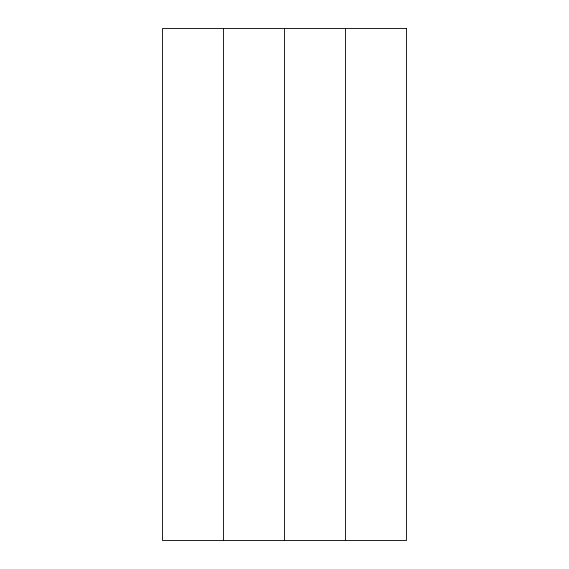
<?xml version="1.0" encoding="UTF-8"?>
<svg xmlns="http://www.w3.org/2000/svg" width="569" height="569" viewBox="0 0 569 569"><rect width="100%" height="100%" fill="white"/><g stroke="black" fill="none" stroke-linecap="round" stroke-linejoin="round"><path stroke-width="0.85" d="M345.461 28.45L345.461 540.55M284.5 28.45L284.5 540.55M223.539 28.45L223.539 540.55M406.43 28.45L162.57 28.45L162.57 540.55L406.43 540.55L406.43 28.45"/></g></svg>
